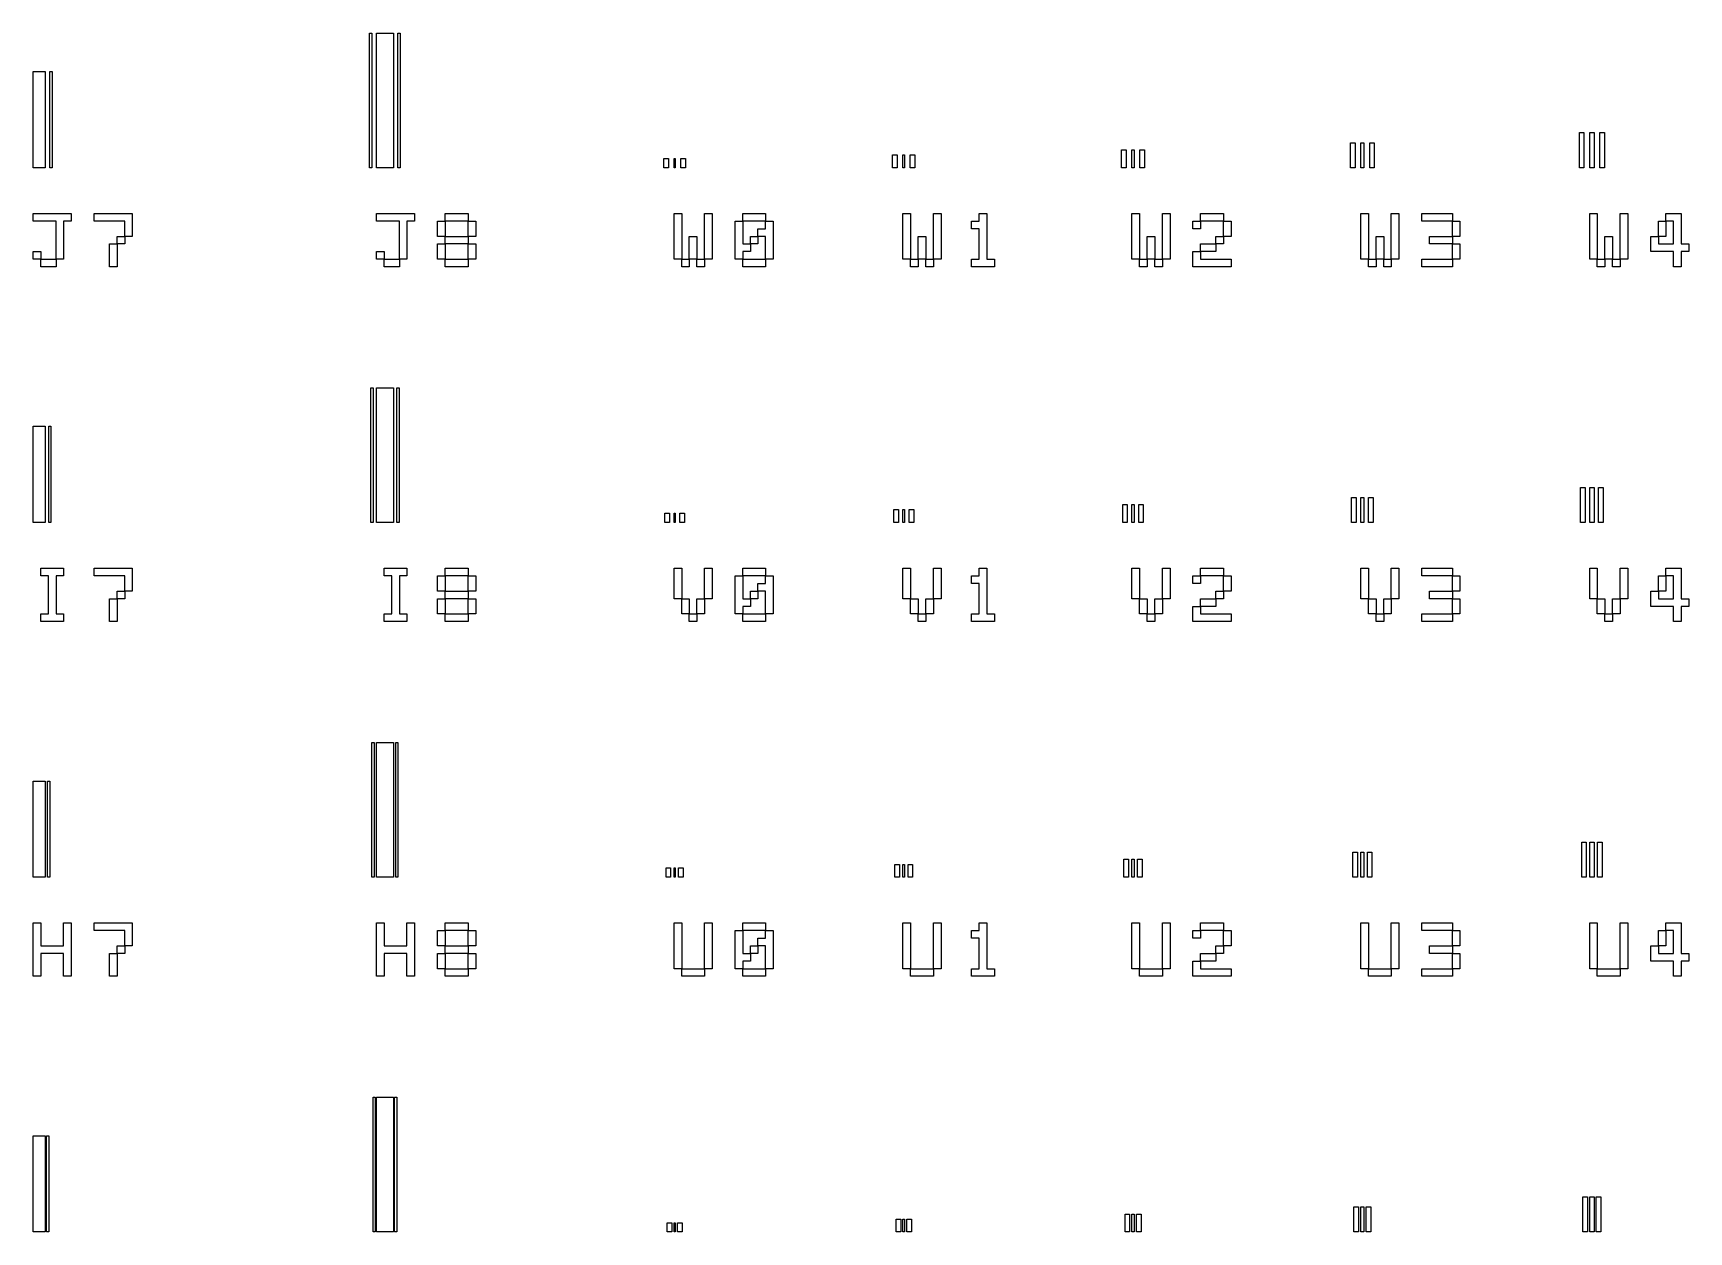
# Model space of a CAD drawing. Extents: x 0 to 3000, y 0 to 2000.
# Drawn here: x 750 to 1473, y 1000 to 1524 of the extents above; entities that cross this region are included whole.
import ezdxf

# ---------------------------------------------------------------- set-up
doc = ezdxf.new("R2010")
doc.units = 0
doc.layers.add('L1D0', color=1, linetype='CONTINUOUS')

msp = doc.modelspace()

# ---------------------------------------------------------------- linework, layer by layer
at = {"layer": 'L1D0'}
for points in [[(897, 1465), (897, 1523.8), (898, 1523.8), (898, 1465)], [(900, 1465), (900, 1523.8), (907.4, 1523.8), (907.4, 1465)], [(909.4, 1465), (909.4, 1523.8), (910.4, 1523.8), (910.4, 1465)], [(750, 1465), (750, 1507), (755.3, 1507), (755.3, 1465)], [(757.3, 1465), (757.3, 1507), (758.3, 1507), (758.3, 1465)], [(1325.5, 1465), (1325.5, 1475.9), (1327.5, 1475.9), (1327.5, 1465)], [(1330, 1465), (1330, 1475.9), (1331.4, 1475.9), (1331.4, 1465)], [(1333.9, 1465), (1333.9, 1475.9), (1335.9, 1475.9), (1335.9, 1465)], [(1425.5, 1465), (1425.5, 1480.3), (1427.5, 1480.3), (1427.5, 1465)], [(1430, 1465), (1430, 1480.3), (1431.9, 1480.3), (1431.9, 1465)], [(1434.4, 1465), (1434.4, 1480.3), (1436.4, 1480.3), (1436.4, 1465)], [(1025.5, 1465), (1025.5, 1469), (1027.5, 1469), (1027.5, 1465)], [(1030, 1465), (1030, 1469), (1030.5, 1469), (1030.5, 1465)], [(1033, 1465), (1033, 1469), (1035, 1469), (1035, 1465)], [(1125.5, 1465), (1125.5, 1470.6), (1127.5, 1470.6), (1127.5, 1465)], [(1130, 1465), (1130, 1470.6), (1130.7, 1470.6), (1130.7, 1465)], [(1133.2, 1465), (1133.2, 1470.6), (1135.2, 1470.6), (1135.2, 1465)], [(1225.5, 1465), (1225.5, 1472.8), (1227.5, 1472.8), (1227.5, 1465)], [(1230, 1465), (1230, 1472.8), (1231, 1472.8), (1231, 1465)], [(1233.5, 1465), (1233.5, 1472.8), (1235.5, 1472.8), (1235.5, 1465)], [(760, 1425), (760, 1428.333), (760, 1431.667), (760, 1435), (760, 1438.333), (760, 1441.667), (756.667, 1441.667), (753.333, 1441.667), (750, 1441.667), (750, 1445), (753.333, 1445), (756.667, 1445), (760, 1445), (763.333, 1445), (766.667, 1445), (766.667, 1441.667), (763.333, 1441.667), (763.333, 1438.333), (763.333, 1435), (763.333, 1431.667), (763.333, 1428.333), (763.333, 1425)], [(790, 1435), (790, 1438.333), (790, 1441.667), (786.667, 1441.667), (783.333, 1441.667), (780, 1441.667), (776.667, 1441.667), (776.667, 1445), (780, 1445), (783.333, 1445), (786.667, 1445), (790, 1445), (793.333, 1445), (793.333, 1441.667), (793.333, 1438.333), (793.333, 1435)], [(910, 1425), (910, 1428.333), (910, 1431.667), (910, 1435), (910, 1438.333), (910, 1441.667), (906.667, 1441.667), (903.333, 1441.667), (900, 1441.667), (900, 1445), (903.333, 1445), (906.667, 1445), (910, 1445), (913.333, 1445), (916.667, 1445), (916.667, 1441.667), (913.333, 1441.667), (913.333, 1438.333), (913.333, 1435), (913.333, 1431.667), (913.333, 1428.333), (913.333, 1425)], [(926.667, 1435), (926.667, 1438.333), (926.667, 1441.667), (930, 1441.667), (930, 1438.333), (930, 1435)], [(930, 1441.667), (930, 1445), (933.333, 1445), (936.667, 1445), (940, 1445), (940, 1441.667), (936.667, 1441.667), (933.333, 1441.667)], [(940, 1435), (940, 1438.333), (940, 1441.667), (943.333, 1441.667), (943.333, 1438.333), (943.333, 1435)], [(1030, 1425), (1030, 1428.333), (1030, 1431.667), (1030, 1435), (1030, 1438.333), (1030, 1441.667), (1030, 1445), (1033.333, 1445), (1033.333, 1441.667), (1033.333, 1438.333), (1033.333, 1435), (1033.333, 1431.667), (1033.333, 1428.333), (1033.333, 1425)], [(1043.333, 1425), (1043.333, 1428.333), (1043.333, 1431.667), (1043.333, 1435), (1043.333, 1438.333), (1043.333, 1441.667), (1043.333, 1445), (1046.667, 1445), (1046.667, 1441.667), (1046.667, 1438.333), (1046.667, 1435), (1046.667, 1431.667), (1046.667, 1428.333), (1046.667, 1425)], [(1056.667, 1425), (1056.667, 1428.333), (1056.667, 1431.667), (1056.667, 1435), (1056.667, 1438.333), (1056.667, 1441.667), (1060, 1441.667), (1060, 1438.333), (1060, 1435), (1060, 1431.667), (1063.333, 1431.667), (1063.333, 1428.333), (1060, 1428.333), (1060, 1425)], [(1060, 1441.667), (1060, 1445), (1063.333, 1445), (1066.667, 1445), (1070, 1445), (1070, 1441.667), (1066.667, 1441.667), (1063.333, 1441.667)], [(1070, 1425), (1070, 1428.333), (1070, 1431.667), (1070, 1435), (1066.667, 1435), (1066.667, 1438.333), (1070, 1438.333), (1070, 1441.667), (1073.333, 1441.667), (1073.333, 1438.333), (1073.333, 1435), (1073.333, 1431.667), (1073.333, 1428.333), (1073.333, 1425)], [(1130, 1425), (1130, 1428.333), (1130, 1431.667), (1130, 1435), (1130, 1438.333), (1130, 1441.667), (1130, 1445), (1133.333, 1445), (1133.333, 1441.667), (1133.333, 1438.333), (1133.333, 1435), (1133.333, 1431.667), (1133.333, 1428.333), (1133.333, 1425)], [(1143.333, 1425), (1143.333, 1428.333), (1143.333, 1431.667), (1143.333, 1435), (1143.333, 1438.333), (1143.333, 1441.667), (1143.333, 1445), (1146.667, 1445), (1146.667, 1441.667), (1146.667, 1438.333), (1146.667, 1435), (1146.667, 1431.667), (1146.667, 1428.333), (1146.667, 1425)], [(1160, 1421.667), (1160, 1425), (1163.333, 1425), (1163.333, 1428.333), (1163.333, 1431.667), (1163.333, 1435), (1163.333, 1438.333), (1160, 1438.333), (1160, 1441.667), (1163.333, 1441.667), (1163.333, 1445), (1166.667, 1445), (1166.667, 1441.667), (1166.667, 1438.333), (1166.667, 1435), (1166.667, 1431.667), (1166.667, 1428.333), (1166.667, 1425), (1170, 1425), (1170, 1421.667), (1166.667, 1421.667), (1163.333, 1421.667)], [(1230, 1425), (1230, 1428.333), (1230, 1431.667), (1230, 1435), (1230, 1438.333), (1230, 1441.667), (1230, 1445), (1233.333, 1445), (1233.333, 1441.667), (1233.333, 1438.333), (1233.333, 1435), (1233.333, 1431.667), (1233.333, 1428.333), (1233.333, 1425)], [(1243.333, 1425), (1243.333, 1428.333), (1243.333, 1431.667), (1243.333, 1435), (1243.333, 1438.333), (1243.333, 1441.667), (1243.333, 1445), (1246.667, 1445), (1246.667, 1441.667), (1246.667, 1438.333), (1246.667, 1435), (1246.667, 1431.667), (1246.667, 1428.333), (1246.667, 1425)], [(1256.667, 1438.333), (1256.667, 1441.667), (1260, 1441.667), (1260, 1438.333)], [(1260, 1441.667), (1260, 1445), (1263.333, 1445), (1266.667, 1445), (1270, 1445), (1270, 1441.667), (1266.667, 1441.667), (1263.333, 1441.667)], [(1270, 1435), (1270, 1438.333), (1270, 1441.667), (1273.333, 1441.667), (1273.333, 1438.333), (1273.333, 1435)], [(1330, 1425), (1330, 1428.333), (1330, 1431.667), (1330, 1435), (1330, 1438.333), (1330, 1441.667), (1330, 1445), (1333.333, 1445), (1333.333, 1441.667), (1333.333, 1438.333), (1333.333, 1435), (1333.333, 1431.667), (1333.333, 1428.333), (1333.333, 1425)], [(1343.333, 1425), (1343.333, 1428.333), (1343.333, 1431.667), (1343.333, 1435), (1343.333, 1438.333), (1343.333, 1441.667), (1343.333, 1445), (1346.667, 1445), (1346.667, 1441.667), (1346.667, 1438.333), (1346.667, 1435), (1346.667, 1431.667), (1346.667, 1428.333), (1346.667, 1425)], [(1356.667, 1441.667), (1356.667, 1445), (1360, 1445), (1363.333, 1445), (1366.667, 1445), (1370, 1445), (1370, 1441.667), (1366.667, 1441.667), (1363.333, 1441.667), (1360, 1441.667)], [(1370, 1435), (1370, 1438.333), (1370, 1441.667), (1373.333, 1441.667), (1373.333, 1438.333), (1373.333, 1435)], [(1430, 1425), (1430, 1428.333), (1430, 1431.667), (1430, 1435), (1430, 1438.333), (1430, 1441.667), (1430, 1445), (1433.333, 1445), (1433.333, 1441.667), (1433.333, 1438.333), (1433.333, 1435), (1433.333, 1431.667), (1433.333, 1428.333), (1433.333, 1425)], [(1443.333, 1425), (1443.333, 1428.333), (1443.333, 1431.667), (1443.333, 1435), (1443.333, 1438.333), (1443.333, 1441.667), (1443.333, 1445), (1446.667, 1445), (1446.667, 1441.667), (1446.667, 1438.333), (1446.667, 1435), (1446.667, 1431.667), (1446.667, 1428.333), (1446.667, 1425)], [(1466.667, 1421.667), (1466.667, 1425), (1466.667, 1428.333), (1463.333, 1428.333), (1460, 1428.333), (1456.667, 1428.333), (1456.667, 1431.667), (1456.667, 1435), (1460, 1435), (1460, 1431.667), (1463.333, 1431.667), (1466.667, 1431.667), (1466.667, 1435), (1466.667, 1438.333), (1466.667, 1441.667), (1463.333, 1441.667), (1463.333, 1445), (1466.667, 1445), (1470, 1445), (1470, 1441.667), (1470, 1438.333), (1470, 1435), (1470, 1431.667), (1473.333, 1431.667), (1473.333, 1428.333), (1470, 1428.333), (1470, 1425), (1470, 1421.667)], [(1460, 1435), (1460, 1438.333), (1460, 1441.667), (1463.333, 1441.667), (1463.333, 1438.333), (1463.333, 1435)], [(786.667, 1431.667), (786.667, 1435), (790, 1435), (790, 1431.667)], [(930, 1431.667), (930, 1435), (933.333, 1435), (936.667, 1435), (940, 1435), (940, 1431.667), (936.667, 1431.667), (933.333, 1431.667)], [(1036.667, 1425), (1036.667, 1428.333), (1036.667, 1431.667), (1036.667, 1435), (1040, 1435), (1040, 1431.667), (1040, 1428.333), (1040, 1425)], [(1063.333, 1431.667), (1063.333, 1435), (1066.667, 1435), (1066.667, 1431.667)], [(1136.667, 1425), (1136.667, 1428.333), (1136.667, 1431.667), (1136.667, 1435), (1140, 1435), (1140, 1431.667), (1140, 1428.333), (1140, 1425)], [(1236.667, 1425), (1236.667, 1428.333), (1236.667, 1431.667), (1236.667, 1435), (1240, 1435), (1240, 1431.667), (1240, 1428.333), (1240, 1425)], [(1266.667, 1431.667), (1266.667, 1435), (1270, 1435), (1270, 1431.667)], [(1336.667, 1425), (1336.667, 1428.333), (1336.667, 1431.667), (1336.667, 1435), (1340, 1435), (1340, 1431.667), (1340, 1428.333), (1340, 1425)], [(1360, 1431.667), (1360, 1435), (1363.333, 1435), (1366.667, 1435), (1370, 1435), (1370, 1431.667), (1366.667, 1431.667), (1363.333, 1431.667)], [(1436.667, 1425), (1436.667, 1428.333), (1436.667, 1431.667), (1436.667, 1435), (1440, 1435), (1440, 1431.667), (1440, 1428.333), (1440, 1425)], [(750, 1425), (750, 1428.333), (753.333, 1428.333), (753.333, 1425)], [(753.333, 1421.667), (753.333, 1425), (756.667, 1425), (760, 1425), (760, 1421.667), (756.667, 1421.667)], [(783.333, 1421.667), (783.333, 1425), (783.333, 1428.333), (783.333, 1431.667), (786.667, 1431.667), (786.667, 1428.333), (786.667, 1425), (786.667, 1421.667)], [(900, 1425), (900, 1428.333), (903.333, 1428.333), (903.333, 1425)], [(903.333, 1421.667), (903.333, 1425), (906.667, 1425), (910, 1425), (910, 1421.667), (906.667, 1421.667)], [(926.667, 1425), (926.667, 1428.333), (926.667, 1431.667), (930, 1431.667), (930, 1428.333), (930, 1425)], [(930, 1421.667), (930, 1425), (933.333, 1425), (936.667, 1425), (940, 1425), (940, 1421.667), (936.667, 1421.667), (933.333, 1421.667)], [(940, 1425), (940, 1428.333), (940, 1431.667), (943.333, 1431.667), (943.333, 1428.333), (943.333, 1425)], [(1033.333, 1421.667), (1033.333, 1425), (1036.667, 1425), (1036.667, 1421.667)], [(1040, 1421.667), (1040, 1425), (1043.333, 1425), (1043.333, 1421.667)], [(1060, 1421.667), (1060, 1425), (1063.333, 1425), (1066.667, 1425), (1070, 1425), (1070, 1421.667), (1066.667, 1421.667), (1063.333, 1421.667)], [(1133.333, 1421.667), (1133.333, 1425), (1136.667, 1425), (1136.667, 1421.667)], [(1140, 1421.667), (1140, 1425), (1143.333, 1425), (1143.333, 1421.667)], [(1233.333, 1421.667), (1233.333, 1425), (1236.667, 1425), (1236.667, 1421.667)], [(1240, 1421.667), (1240, 1425), (1243.333, 1425), (1243.333, 1421.667)], [(1256.667, 1421.667), (1256.667, 1425), (1256.667, 1428.333), (1260, 1428.333), (1260, 1425), (1263.333, 1425), (1266.667, 1425), (1270, 1425), (1273.333, 1425), (1273.333, 1421.667), (1270, 1421.667), (1266.667, 1421.667), (1263.333, 1421.667), (1260, 1421.667)], [(1260, 1428.333), (1260, 1431.667), (1263.333, 1431.667), (1266.667, 1431.667), (1266.667, 1428.333), (1263.333, 1428.333)], [(1333.333, 1421.667), (1333.333, 1425), (1336.667, 1425), (1336.667, 1421.667)], [(1340, 1421.667), (1340, 1425), (1343.333, 1425), (1343.333, 1421.667)], [(1356.667, 1421.667), (1356.667, 1425), (1360, 1425), (1363.333, 1425), (1366.667, 1425), (1370, 1425), (1370, 1421.667), (1366.667, 1421.667), (1363.333, 1421.667), (1360, 1421.667)], [(1370, 1425), (1370, 1428.333), (1370, 1431.667), (1373.333, 1431.667), (1373.333, 1428.333), (1373.333, 1425)], [(1433.333, 1421.667), (1433.333, 1425), (1436.667, 1425), (1436.667, 1421.667)], [(1440, 1421.667), (1440, 1425), (1443.333, 1425), (1443.333, 1421.667)], [(897.5, 1310), (897.5, 1368.8), (898.5, 1368.8), (898.5, 1310)], [(900, 1310), (900, 1368.8), (907.4, 1368.8), (907.4, 1310)], [(908.9, 1310), (908.9, 1368.8), (909.9, 1368.8), (909.9, 1310)], [(750, 1310), (750, 1352), (755.3, 1352), (755.3, 1310)], [(756.8, 1310), (756.8, 1352), (757.8, 1352), (757.8, 1310)], [(1426, 1310), (1426, 1325.3), (1428, 1325.3), (1428, 1310)], [(1430, 1310), (1430, 1325.3), (1431.9, 1325.3), (1431.9, 1310)], [(1433.9, 1310), (1433.9, 1325.3), (1435.9, 1325.3), (1435.9, 1310)], [(1226, 1310), (1226, 1317.8), (1228, 1317.8), (1228, 1310)], [(1230, 1310), (1230, 1317.8), (1231, 1317.8), (1231, 1310)], [(1233, 1310), (1233, 1317.8), (1235, 1317.8), (1235, 1310)], [(1326, 1310), (1326, 1320.9), (1328, 1320.9), (1328, 1310)], [(1330, 1310), (1330, 1320.9), (1331.4, 1320.9), (1331.4, 1310)], [(1333.4, 1310), (1333.4, 1320.9), (1335.4, 1320.9), (1335.4, 1310)], [(1026, 1310), (1026, 1314), (1028, 1314), (1028, 1310)], [(1030, 1310), (1030, 1314), (1030.5, 1314), (1030.5, 1310)], [(1032.5, 1310), (1032.5, 1314), (1034.5, 1314), (1034.5, 1310)], [(1126, 1310), (1126, 1315.6), (1128, 1315.6), (1128, 1310)], [(1130, 1310), (1130, 1315.6), (1130.7, 1315.6), (1130.7, 1310)], [(1132.7, 1310), (1132.7, 1315.6), (1134.7, 1315.6), (1134.7, 1310)], [(753.333, 1266.667), (753.333, 1270), (756.667, 1270), (756.667, 1273.333), (756.667, 1276.667), (756.667, 1280), (756.667, 1283.333), (756.667, 1286.667), (753.333, 1286.667), (753.333, 1290), (756.667, 1290), (760, 1290), (763.333, 1290), (763.333, 1286.667), (760, 1286.667), (760, 1283.333), (760, 1280), (760, 1276.667), (760, 1273.333), (760, 1270), (763.333, 1270), (763.333, 1266.667), (760, 1266.667), (756.667, 1266.667)], [(790, 1280), (790, 1283.333), (790, 1286.667), (786.667, 1286.667), (783.333, 1286.667), (780, 1286.667), (776.667, 1286.667), (776.667, 1290), (780, 1290), (783.333, 1290), (786.667, 1290), (790, 1290), (793.333, 1290), (793.333, 1286.667), (793.333, 1283.333), (793.333, 1280)], [(903.333, 1266.667), (903.333, 1270), (906.667, 1270), (906.667, 1273.333), (906.667, 1276.667), (906.667, 1280), (906.667, 1283.333), (906.667, 1286.667), (903.333, 1286.667), (903.333, 1290), (906.667, 1290), (910, 1290), (913.333, 1290), (913.333, 1286.667), (910, 1286.667), (910, 1283.333), (910, 1280), (910, 1276.667), (910, 1273.333), (910, 1270), (913.333, 1270), (913.333, 1266.667), (910, 1266.667), (906.667, 1266.667)], [(930, 1286.667), (930, 1290), (933.333, 1290), (936.667, 1290), (940, 1290), (940, 1286.667), (936.667, 1286.667), (933.333, 1286.667)], [(1030, 1276.667), (1030, 1280), (1030, 1283.333), (1030, 1286.667), (1030, 1290), (1033.333, 1290), (1033.333, 1286.667), (1033.333, 1283.333), (1033.333, 1280), (1033.333, 1276.667)], [(1043.333, 1276.667), (1043.333, 1280), (1043.333, 1283.333), (1043.333, 1286.667), (1043.333, 1290), (1046.667, 1290), (1046.667, 1286.667), (1046.667, 1283.333), (1046.667, 1280), (1046.667, 1276.667)], [(1060, 1286.667), (1060, 1290), (1063.333, 1290), (1066.667, 1290), (1070, 1290), (1070, 1286.667), (1066.667, 1286.667), (1063.333, 1286.667)], [(1130, 1276.667), (1130, 1280), (1130, 1283.333), (1130, 1286.667), (1130, 1290), (1133.333, 1290), (1133.333, 1286.667), (1133.333, 1283.333), (1133.333, 1280), (1133.333, 1276.667)], [(1143.333, 1276.667), (1143.333, 1280), (1143.333, 1283.333), (1143.333, 1286.667), (1143.333, 1290), (1146.667, 1290), (1146.667, 1286.667), (1146.667, 1283.333), (1146.667, 1280), (1146.667, 1276.667)], [(1160, 1266.667), (1160, 1270), (1163.333, 1270), (1163.333, 1273.333), (1163.333, 1276.667), (1163.333, 1280), (1163.333, 1283.333), (1160, 1283.333), (1160, 1286.667), (1163.333, 1286.667), (1163.333, 1290), (1166.667, 1290), (1166.667, 1286.667), (1166.667, 1283.333), (1166.667, 1280), (1166.667, 1276.667), (1166.667, 1273.333), (1166.667, 1270), (1170, 1270), (1170, 1266.667), (1166.667, 1266.667), (1163.333, 1266.667)], [(1230, 1276.667), (1230, 1280), (1230, 1283.333), (1230, 1286.667), (1230, 1290), (1233.333, 1290), (1233.333, 1286.667), (1233.333, 1283.333), (1233.333, 1280), (1233.333, 1276.667)], [(1243.333, 1276.667), (1243.333, 1280), (1243.333, 1283.333), (1243.333, 1286.667), (1243.333, 1290), (1246.667, 1290), (1246.667, 1286.667), (1246.667, 1283.333), (1246.667, 1280), (1246.667, 1276.667)], [(1260, 1286.667), (1260, 1290), (1263.333, 1290), (1266.667, 1290), (1270, 1290), (1270, 1286.667), (1266.667, 1286.667), (1263.333, 1286.667)], [(1330, 1276.667), (1330, 1280), (1330, 1283.333), (1330, 1286.667), (1330, 1290), (1333.333, 1290), (1333.333, 1286.667), (1333.333, 1283.333), (1333.333, 1280), (1333.333, 1276.667)], [(1343.333, 1276.667), (1343.333, 1280), (1343.333, 1283.333), (1343.333, 1286.667), (1343.333, 1290), (1346.667, 1290), (1346.667, 1286.667), (1346.667, 1283.333), (1346.667, 1280), (1346.667, 1276.667)], [(1356.667, 1286.667), (1356.667, 1290), (1360, 1290), (1363.333, 1290), (1366.667, 1290), (1370, 1290), (1370, 1286.667), (1366.667, 1286.667), (1363.333, 1286.667), (1360, 1286.667)], [(1430, 1276.667), (1430, 1280), (1430, 1283.333), (1430, 1286.667), (1430, 1290), (1433.333, 1290), (1433.333, 1286.667), (1433.333, 1283.333), (1433.333, 1280), (1433.333, 1276.667)], [(1443.333, 1276.667), (1443.333, 1280), (1443.333, 1283.333), (1443.333, 1286.667), (1443.333, 1290), (1446.667, 1290), (1446.667, 1286.667), (1446.667, 1283.333), (1446.667, 1280), (1446.667, 1276.667)], [(1466.667, 1266.667), (1466.667, 1270), (1466.667, 1273.333), (1463.333, 1273.333), (1460, 1273.333), (1456.667, 1273.333), (1456.667, 1276.667), (1456.667, 1280), (1460, 1280), (1460, 1276.667), (1463.333, 1276.667), (1466.667, 1276.667), (1466.667, 1280), (1466.667, 1283.333), (1466.667, 1286.667), (1463.333, 1286.667), (1463.333, 1290), (1466.667, 1290), (1470, 1290), (1470, 1286.667), (1470, 1283.333), (1470, 1280), (1470, 1276.667), (1473.333, 1276.667), (1473.333, 1273.333), (1470, 1273.333), (1470, 1270), (1470, 1266.667)], [(926.667, 1280), (926.667, 1283.333), (926.667, 1286.667), (930, 1286.667), (930, 1283.333), (930, 1280)], [(940, 1280), (940, 1283.333), (940, 1286.667), (943.333, 1286.667), (943.333, 1283.333), (943.333, 1280)], [(1056.667, 1270), (1056.667, 1273.333), (1056.667, 1276.667), (1056.667, 1280), (1056.667, 1283.333), (1056.667, 1286.667), (1060, 1286.667), (1060, 1283.333), (1060, 1280), (1060, 1276.667), (1063.333, 1276.667), (1063.333, 1273.333), (1060, 1273.333), (1060, 1270)], [(1070, 1270), (1070, 1273.333), (1070, 1276.667), (1070, 1280), (1066.667, 1280), (1066.667, 1283.333), (1070, 1283.333), (1070, 1286.667), (1073.333, 1286.667), (1073.333, 1283.333), (1073.333, 1280), (1073.333, 1276.667), (1073.333, 1273.333), (1073.333, 1270)], [(1256.667, 1283.333), (1256.667, 1286.667), (1260, 1286.667), (1260, 1283.333)], [(1270, 1280), (1270, 1283.333), (1270, 1286.667), (1273.333, 1286.667), (1273.333, 1283.333), (1273.333, 1280)], [(1370, 1280), (1370, 1283.333), (1370, 1286.667), (1373.333, 1286.667), (1373.333, 1283.333), (1373.333, 1280)], [(1460, 1280), (1460, 1283.333), (1460, 1286.667), (1463.333, 1286.667), (1463.333, 1283.333), (1463.333, 1280)], [(783.333, 1266.667), (783.333, 1270), (783.333, 1273.333), (783.333, 1276.667), (786.667, 1276.667), (786.667, 1273.333), (786.667, 1270), (786.667, 1266.667)], [(786.667, 1276.667), (786.667, 1280), (790, 1280), (790, 1276.667)], [(926.667, 1270), (926.667, 1273.333), (926.667, 1276.667), (930, 1276.667), (930, 1273.333), (930, 1270)], [(930, 1276.667), (930, 1280), (933.333, 1280), (936.667, 1280), (940, 1280), (940, 1276.667), (936.667, 1276.667), (933.333, 1276.667)], [(940, 1270), (940, 1273.333), (940, 1276.667), (943.333, 1276.667), (943.333, 1273.333), (943.333, 1270)], [(1033.333, 1270), (1033.333, 1273.333), (1033.333, 1276.667), (1036.667, 1276.667), (1036.667, 1273.333), (1036.667, 1270)], [(1040, 1270), (1040, 1273.333), (1040, 1276.667), (1043.333, 1276.667), (1043.333, 1273.333), (1043.333, 1270)], [(1063.333, 1276.667), (1063.333, 1280), (1066.667, 1280), (1066.667, 1276.667)], [(1133.333, 1270), (1133.333, 1273.333), (1133.333, 1276.667), (1136.667, 1276.667), (1136.667, 1273.333), (1136.667, 1270)], [(1140, 1270), (1140, 1273.333), (1140, 1276.667), (1143.333, 1276.667), (1143.333, 1273.333), (1143.333, 1270)], [(1233.333, 1270), (1233.333, 1273.333), (1233.333, 1276.667), (1236.667, 1276.667), (1236.667, 1273.333), (1236.667, 1270)], [(1240, 1270), (1240, 1273.333), (1240, 1276.667), (1243.333, 1276.667), (1243.333, 1273.333), (1243.333, 1270)], [(1256.667, 1266.667), (1256.667, 1270), (1256.667, 1273.333), (1260, 1273.333), (1260, 1270), (1263.333, 1270), (1266.667, 1270), (1270, 1270), (1273.333, 1270), (1273.333, 1266.667), (1270, 1266.667), (1266.667, 1266.667), (1263.333, 1266.667), (1260, 1266.667)], [(1260, 1273.333), (1260, 1276.667), (1263.333, 1276.667), (1266.667, 1276.667), (1266.667, 1273.333), (1263.333, 1273.333)], [(1266.667, 1276.667), (1266.667, 1280), (1270, 1280), (1270, 1276.667)], [(1333.333, 1270), (1333.333, 1273.333), (1333.333, 1276.667), (1336.667, 1276.667), (1336.667, 1273.333), (1336.667, 1270)], [(1340, 1270), (1340, 1273.333), (1340, 1276.667), (1343.333, 1276.667), (1343.333, 1273.333), (1343.333, 1270)], [(1360, 1276.667), (1360, 1280), (1363.333, 1280), (1366.667, 1280), (1370, 1280), (1370, 1276.667), (1366.667, 1276.667), (1363.333, 1276.667)], [(1370, 1270), (1370, 1273.333), (1370, 1276.667), (1373.333, 1276.667), (1373.333, 1273.333), (1373.333, 1270)], [(1433.333, 1270), (1433.333, 1273.333), (1433.333, 1276.667), (1436.667, 1276.667), (1436.667, 1273.333), (1436.667, 1270)], [(1440, 1270), (1440, 1273.333), (1440, 1276.667), (1443.333, 1276.667), (1443.333, 1273.333), (1443.333, 1270)], [(930, 1266.667), (930, 1270), (933.333, 1270), (936.667, 1270), (940, 1270), (940, 1266.667), (936.667, 1266.667), (933.333, 1266.667)], [(1036.667, 1266.667), (1036.667, 1270), (1040, 1270), (1040, 1266.667)], [(1060, 1266.667), (1060, 1270), (1063.333, 1270), (1066.667, 1270), (1070, 1270), (1070, 1266.667), (1066.667, 1266.667), (1063.333, 1266.667)], [(1136.667, 1266.667), (1136.667, 1270), (1140, 1270), (1140, 1266.667)], [(1236.667, 1266.667), (1236.667, 1270), (1240, 1270), (1240, 1266.667)], [(1336.667, 1266.667), (1336.667, 1270), (1340, 1270), (1340, 1266.667)], [(1356.667, 1266.667), (1356.667, 1270), (1360, 1270), (1363.333, 1270), (1366.667, 1270), (1370, 1270), (1370, 1266.667), (1366.667, 1266.667), (1363.333, 1266.667), (1360, 1266.667)], [(1436.667, 1266.667), (1436.667, 1270), (1440, 1270), (1440, 1266.667)], [(898, 1155), (898, 1213.8), (899, 1213.8), (899, 1155)], [(900, 1155), (900, 1213.8), (907.4, 1213.8), (907.4, 1155)], [(908.4, 1155), (908.4, 1213.8), (909.4, 1213.8), (909.4, 1155)], [(750, 1155), (750, 1197), (755.3, 1197), (755.3, 1155)], [(756.3, 1155), (756.3, 1197), (757.3, 1197), (757.3, 1155)], [(1326.5, 1155), (1326.5, 1165.9), (1328.5, 1165.9), (1328.5, 1155)], [(1330, 1155), (1330, 1165.9), (1331.4, 1165.9), (1331.4, 1155)], [(1332.9, 1155), (1332.9, 1165.9), (1334.9, 1165.9), (1334.9, 1155)], [(1426.5, 1155), (1426.5, 1170.3), (1428.5, 1170.3), (1428.5, 1155)], [(1430, 1155), (1430, 1170.3), (1431.9, 1170.3), (1431.9, 1155)], [(1433.4, 1155), (1433.4, 1170.3), (1435.4, 1170.3), (1435.4, 1155)], [(1026.5, 1155), (1026.5, 1159), (1028.5, 1159), (1028.5, 1155)], [(1030, 1155), (1030, 1159), (1030.5, 1159), (1030.5, 1155)], [(1032, 1155), (1032, 1159), (1034, 1159), (1034, 1155)], [(1126.5, 1155), (1126.5, 1160.6), (1128.5, 1160.6), (1128.5, 1155)], [(1130, 1155), (1130, 1160.6), (1130.7, 1160.6), (1130.7, 1155)], [(1132.2, 1155), (1132.2, 1160.6), (1134.2, 1160.6), (1134.2, 1155)], [(1226.5, 1155), (1226.5, 1162.8), (1228.5, 1162.8), (1228.5, 1155)], [(1230, 1155), (1230, 1162.8), (1231, 1162.8), (1231, 1155)], [(1232.5, 1155), (1232.5, 1162.8), (1234.5, 1162.8), (1234.5, 1155)], [(750, 1111.667), (750, 1115), (750, 1118.333), (750, 1121.667), (750, 1125), (750, 1128.333), (750, 1131.667), (750, 1135), (753.333, 1135), (753.333, 1131.667), (753.333, 1128.333), (753.333, 1125), (756.667, 1125), (760, 1125), (763.333, 1125), (763.333, 1128.333), (763.333, 1131.667), (763.333, 1135), (766.667, 1135), (766.667, 1131.667), (766.667, 1128.333), (766.667, 1125), (766.667, 1121.667), (766.667, 1118.333), (766.667, 1115), (766.667, 1111.667), (763.333, 1111.667), (763.333, 1115), (763.333, 1118.333), (763.333, 1121.667), (760, 1121.667), (756.667, 1121.667), (753.333, 1121.667), (753.333, 1118.333), (753.333, 1115), (753.333, 1111.667)], [(790, 1125), (790, 1128.333), (790, 1131.667), (786.667, 1131.667), (783.333, 1131.667), (780, 1131.667), (776.667, 1131.667), (776.667, 1135), (780, 1135), (783.333, 1135), (786.667, 1135), (790, 1135), (793.333, 1135), (793.333, 1131.667), (793.333, 1128.333), (793.333, 1125)], [(900, 1111.667), (900, 1115), (900, 1118.333), (900, 1121.667), (900, 1125), (900, 1128.333), (900, 1131.667), (900, 1135), (903.333, 1135), (903.333, 1131.667), (903.333, 1128.333), (903.333, 1125), (906.667, 1125), (910, 1125), (913.333, 1125), (913.333, 1128.333), (913.333, 1131.667), (913.333, 1135), (916.667, 1135), (916.667, 1131.667), (916.667, 1128.333), (916.667, 1125), (916.667, 1121.667), (916.667, 1118.333), (916.667, 1115), (916.667, 1111.667), (913.333, 1111.667), (913.333, 1115), (913.333, 1118.333), (913.333, 1121.667), (910, 1121.667), (906.667, 1121.667), (903.333, 1121.667), (903.333, 1118.333), (903.333, 1115), (903.333, 1111.667)], [(926.667, 1125), (926.667, 1128.333), (926.667, 1131.667), (930, 1131.667), (930, 1128.333), (930, 1125)], [(930, 1131.667), (930, 1135), (933.333, 1135), (936.667, 1135), (940, 1135), (940, 1131.667), (936.667, 1131.667), (933.333, 1131.667)], [(940, 1125), (940, 1128.333), (940, 1131.667), (943.333, 1131.667), (943.333, 1128.333), (943.333, 1125)], [(1030, 1115), (1030, 1118.333), (1030, 1121.667), (1030, 1125), (1030, 1128.333), (1030, 1131.667), (1030, 1135), (1033.333, 1135), (1033.333, 1131.667), (1033.333, 1128.333), (1033.333, 1125), (1033.333, 1121.667), (1033.333, 1118.333), (1033.333, 1115)], [(1043.333, 1115), (1043.333, 1118.333), (1043.333, 1121.667), (1043.333, 1125), (1043.333, 1128.333), (1043.333, 1131.667), (1043.333, 1135), (1046.667, 1135), (1046.667, 1131.667), (1046.667, 1128.333), (1046.667, 1125), (1046.667, 1121.667), (1046.667, 1118.333), (1046.667, 1115)], [(1056.667, 1115), (1056.667, 1118.333), (1056.667, 1121.667), (1056.667, 1125), (1056.667, 1128.333), (1056.667, 1131.667), (1060, 1131.667), (1060, 1128.333), (1060, 1125), (1060, 1121.667), (1063.333, 1121.667), (1063.333, 1118.333), (1060, 1118.333), (1060, 1115)], [(1060, 1131.667), (1060, 1135), (1063.333, 1135), (1066.667, 1135), (1070, 1135), (1070, 1131.667), (1066.667, 1131.667), (1063.333, 1131.667)], [(1070, 1115), (1070, 1118.333), (1070, 1121.667), (1070, 1125), (1066.667, 1125), (1066.667, 1128.333), (1070, 1128.333), (1070, 1131.667), (1073.333, 1131.667), (1073.333, 1128.333), (1073.333, 1125), (1073.333, 1121.667), (1073.333, 1118.333), (1073.333, 1115)], [(1130, 1115), (1130, 1118.333), (1130, 1121.667), (1130, 1125), (1130, 1128.333), (1130, 1131.667), (1130, 1135), (1133.333, 1135), (1133.333, 1131.667), (1133.333, 1128.333), (1133.333, 1125), (1133.333, 1121.667), (1133.333, 1118.333), (1133.333, 1115)], [(1143.333, 1115), (1143.333, 1118.333), (1143.333, 1121.667), (1143.333, 1125), (1143.333, 1128.333), (1143.333, 1131.667), (1143.333, 1135), (1146.667, 1135), (1146.667, 1131.667), (1146.667, 1128.333), (1146.667, 1125), (1146.667, 1121.667), (1146.667, 1118.333), (1146.667, 1115)], [(1160, 1111.667), (1160, 1115), (1163.333, 1115), (1163.333, 1118.333), (1163.333, 1121.667), (1163.333, 1125), (1163.333, 1128.333), (1160, 1128.333), (1160, 1131.667), (1163.333, 1131.667), (1163.333, 1135), (1166.667, 1135), (1166.667, 1131.667), (1166.667, 1128.333), (1166.667, 1125), (1166.667, 1121.667), (1166.667, 1118.333), (1166.667, 1115), (1170, 1115), (1170, 1111.667), (1166.667, 1111.667), (1163.333, 1111.667)], [(1230, 1115), (1230, 1118.333), (1230, 1121.667), (1230, 1125), (1230, 1128.333), (1230, 1131.667), (1230, 1135), (1233.333, 1135), (1233.333, 1131.667), (1233.333, 1128.333), (1233.333, 1125), (1233.333, 1121.667), (1233.333, 1118.333), (1233.333, 1115)], [(1243.333, 1115), (1243.333, 1118.333), (1243.333, 1121.667), (1243.333, 1125), (1243.333, 1128.333), (1243.333, 1131.667), (1243.333, 1135), (1246.667, 1135), (1246.667, 1131.667), (1246.667, 1128.333), (1246.667, 1125), (1246.667, 1121.667), (1246.667, 1118.333), (1246.667, 1115)], [(1256.667, 1128.333), (1256.667, 1131.667), (1260, 1131.667), (1260, 1128.333)], [(1260, 1131.667), (1260, 1135), (1263.333, 1135), (1266.667, 1135), (1270, 1135), (1270, 1131.667), (1266.667, 1131.667), (1263.333, 1131.667)], [(1270, 1125), (1270, 1128.333), (1270, 1131.667), (1273.333, 1131.667), (1273.333, 1128.333), (1273.333, 1125)], [(1330, 1115), (1330, 1118.333), (1330, 1121.667), (1330, 1125), (1330, 1128.333), (1330, 1131.667), (1330, 1135), (1333.333, 1135), (1333.333, 1131.667), (1333.333, 1128.333), (1333.333, 1125), (1333.333, 1121.667), (1333.333, 1118.333), (1333.333, 1115)], [(1343.333, 1115), (1343.333, 1118.333), (1343.333, 1121.667), (1343.333, 1125), (1343.333, 1128.333), (1343.333, 1131.667), (1343.333, 1135), (1346.667, 1135), (1346.667, 1131.667), (1346.667, 1128.333), (1346.667, 1125), (1346.667, 1121.667), (1346.667, 1118.333), (1346.667, 1115)], [(1356.667, 1131.667), (1356.667, 1135), (1360, 1135), (1363.333, 1135), (1366.667, 1135), (1370, 1135), (1370, 1131.667), (1366.667, 1131.667), (1363.333, 1131.667), (1360, 1131.667)], [(1370, 1125), (1370, 1128.333), (1370, 1131.667), (1373.333, 1131.667), (1373.333, 1128.333), (1373.333, 1125)], [(1430, 1115), (1430, 1118.333), (1430, 1121.667), (1430, 1125), (1430, 1128.333), (1430, 1131.667), (1430, 1135), (1433.333, 1135), (1433.333, 1131.667), (1433.333, 1128.333), (1433.333, 1125), (1433.333, 1121.667), (1433.333, 1118.333), (1433.333, 1115)], [(1443.333, 1115), (1443.333, 1118.333), (1443.333, 1121.667), (1443.333, 1125), (1443.333, 1128.333), (1443.333, 1131.667), (1443.333, 1135), (1446.667, 1135), (1446.667, 1131.667), (1446.667, 1128.333), (1446.667, 1125), (1446.667, 1121.667), (1446.667, 1118.333), (1446.667, 1115)], [(1466.667, 1111.667), (1466.667, 1115), (1466.667, 1118.333), (1463.333, 1118.333), (1460, 1118.333), (1456.667, 1118.333), (1456.667, 1121.667), (1456.667, 1125), (1460, 1125), (1460, 1121.667), (1463.333, 1121.667), (1466.667, 1121.667), (1466.667, 1125), (1466.667, 1128.333), (1466.667, 1131.667), (1463.333, 1131.667), (1463.333, 1135), (1466.667, 1135), (1470, 1135), (1470, 1131.667), (1470, 1128.333), (1470, 1125), (1470, 1121.667), (1473.333, 1121.667), (1473.333, 1118.333), (1470, 1118.333), (1470, 1115), (1470, 1111.667)], [(1460, 1125), (1460, 1128.333), (1460, 1131.667), (1463.333, 1131.667), (1463.333, 1128.333), (1463.333, 1125)], [(783.333, 1111.667), (783.333, 1115), (783.333, 1118.333), (783.333, 1121.667), (786.667, 1121.667), (786.667, 1118.333), (786.667, 1115), (786.667, 1111.667)], [(786.667, 1121.667), (786.667, 1125), (790, 1125), (790, 1121.667)], [(926.667, 1115), (926.667, 1118.333), (926.667, 1121.667), (930, 1121.667), (930, 1118.333), (930, 1115)], [(930, 1121.667), (930, 1125), (933.333, 1125), (936.667, 1125), (940, 1125), (940, 1121.667), (936.667, 1121.667), (933.333, 1121.667)], [(940, 1115), (940, 1118.333), (940, 1121.667), (943.333, 1121.667), (943.333, 1118.333), (943.333, 1115)], [(1063.333, 1121.667), (1063.333, 1125), (1066.667, 1125), (1066.667, 1121.667)], [(1260, 1118.333), (1260, 1121.667), (1263.333, 1121.667), (1266.667, 1121.667), (1266.667, 1118.333), (1263.333, 1118.333)], [(1266.667, 1121.667), (1266.667, 1125), (1270, 1125), (1270, 1121.667)], [(1360, 1121.667), (1360, 1125), (1363.333, 1125), (1366.667, 1125), (1370, 1125), (1370, 1121.667), (1366.667, 1121.667), (1363.333, 1121.667)], [(1370, 1115), (1370, 1118.333), (1370, 1121.667), (1373.333, 1121.667), (1373.333, 1118.333), (1373.333, 1115)], [(930, 1111.667), (930, 1115), (933.333, 1115), (936.667, 1115), (940, 1115), (940, 1111.667), (936.667, 1111.667), (933.333, 1111.667)], [(1033.333, 1111.667), (1033.333, 1115), (1036.667, 1115), (1040, 1115), (1043.333, 1115), (1043.333, 1111.667), (1040, 1111.667), (1036.667, 1111.667)], [(1060, 1111.667), (1060, 1115), (1063.333, 1115), (1066.667, 1115), (1070, 1115), (1070, 1111.667), (1066.667, 1111.667), (1063.333, 1111.667)], [(1133.333, 1111.667), (1133.333, 1115), (1136.667, 1115), (1140, 1115), (1143.333, 1115), (1143.333, 1111.667), (1140, 1111.667), (1136.667, 1111.667)], [(1233.333, 1111.667), (1233.333, 1115), (1236.667, 1115), (1240, 1115), (1243.333, 1115), (1243.333, 1111.667), (1240, 1111.667), (1236.667, 1111.667)], [(1256.667, 1111.667), (1256.667, 1115), (1256.667, 1118.333), (1260, 1118.333), (1260, 1115), (1263.333, 1115), (1266.667, 1115), (1270, 1115), (1273.333, 1115), (1273.333, 1111.667), (1270, 1111.667), (1266.667, 1111.667), (1263.333, 1111.667), (1260, 1111.667)], [(1333.333, 1111.667), (1333.333, 1115), (1336.667, 1115), (1340, 1115), (1343.333, 1115), (1343.333, 1111.667), (1340, 1111.667), (1336.667, 1111.667)], [(1356.667, 1111.667), (1356.667, 1115), (1360, 1115), (1363.333, 1115), (1366.667, 1115), (1370, 1115), (1370, 1111.667), (1366.667, 1111.667), (1363.333, 1111.667), (1360, 1111.667)], [(1433.333, 1111.667), (1433.333, 1115), (1436.667, 1115), (1440, 1115), (1443.333, 1115), (1443.333, 1111.667), (1440, 1111.667), (1436.667, 1111.667)], [(898.5, 1000), (898.5, 1058.8), (899.5, 1058.8), (899.5, 1000)], [(900, 1000), (900, 1058.8), (907.4, 1058.8), (907.4, 1000)], [(907.9, 1000), (907.9, 1058.8), (908.9, 1058.8), (908.9, 1000)], [(750, 1000), (750, 1042), (755.3, 1042), (755.3, 1000)], [(755.8, 1000), (755.8, 1042), (756.8, 1042), (756.8, 1000)], [(1427, 1000), (1427, 1015.3), (1429, 1015.3), (1429, 1000)], [(1430, 1000), (1430, 1015.3), (1431.9, 1015.3), (1431.9, 1000)], [(1432.9, 1000), (1432.9, 1015.3), (1434.9, 1015.3), (1434.9, 1000)], [(1127, 1000), (1127, 1005.6), (1129, 1005.6), (1129, 1000)], [(1130, 1000), (1130, 1005.6), (1130.7, 1005.6), (1130.7, 1000)], [(1131.7, 1000), (1131.7, 1005.6), (1133.7, 1005.6), (1133.7, 1000)], [(1227, 1000), (1227, 1007.8), (1229, 1007.8), (1229, 1000)], [(1230, 1000), (1230, 1007.8), (1231, 1007.8), (1231, 1000)], [(1232, 1000), (1232, 1007.8), (1234, 1007.8), (1234, 1000)], [(1327, 1000), (1327, 1010.9), (1329, 1010.9), (1329, 1000)], [(1330, 1000), (1330, 1010.9), (1331.4, 1010.9), (1331.4, 1000)], [(1332.4, 1000), (1332.4, 1010.9), (1334.4, 1010.9), (1334.4, 1000)], [(1027, 1000), (1027, 1004), (1029, 1004), (1029, 1000)], [(1030, 1000), (1030, 1004), (1030.5, 1004), (1030.5, 1000)], [(1031.5, 1000), (1031.5, 1004), (1033.5, 1004), (1033.5, 1000)]]:
    msp.add_lwpolyline(points, close=True, dxfattribs=at)

doc.saveas('drawing.dxf')
